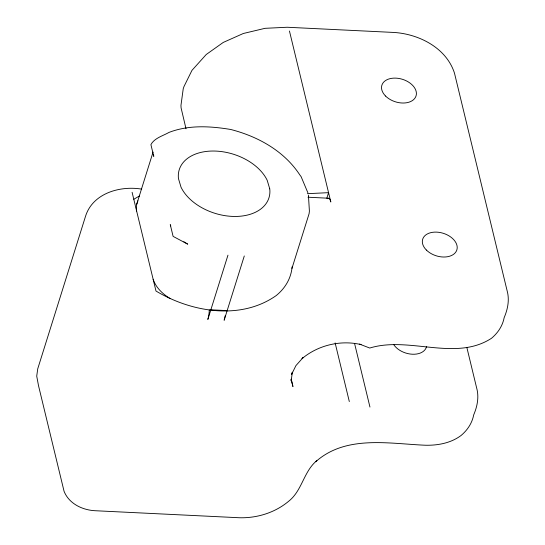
<?xml version="1.0" encoding="UTF-8"?>
<svg xmlns="http://www.w3.org/2000/svg" width="545" height="545" viewBox="0 0 545 545"><rect width="100%" height="100%" fill="white"/><g stroke="black" fill="none" stroke-linecap="round" stroke-linejoin="round"><path stroke-width="0.82" d="M153.077 152.055L136.706 204.286L136.277 207.774L136.638 211.038M227.967 255.162L207.829 319.452A13.427 3.72 -87.2 0 0 209.3 309.901M244.289 255.959L224.145 320.242A13.427 3.72 -87.2 0 0 224.69 318.178M291.943 268.419L309.07 213.776L309.403 211.174L308.429 195.11M326.796 198.285L328.56 192.658L307.332 193.686M136.706 204.286L137.892 200.812M133.791 199.279L139.595 195.887M141.693 189.122C120.023 185.511 92.759 193.243 85.545 216.229L37.721 368.863L36.726 376.139L38.491 385.581L64.058 491.277C68.936 503.628 82.275 510.025 94.939 510.713L239.446 517.75C257.199 518.213 275.089 512.668 288.761 501.175C302.237 490.486 303.613 471.534 316.822 460.627L315.746 461.704C346 434.726 389.212 443.787 425.74 445.245C438.132 445.463 450.926 443.051 461.05 435.51C467.44 430.141 472.113 423.179 473.694 414.895C477.331 406.338 479.198 397.026 476.63 387.883L466.833 347.369M307.973 197.222L328.335 198.216M210.847 309.805L227.163 310.602M183.849 241.748L187.725 244.16L173.106 236.38L170.265 224.622L170.755 225.95M170.244 298.612C162.812 294.137 155.911 287.685 153.145 279.265M307.857 192.719L301.092 176.614L299.811 174.904C284.149 150.958 257.894 136.427 230.692 129.472C210.213 126.086 188.747 124.798 169.011 132.408C162.941 135.882 154.392 138.042 150.911 144.636L153.758 156.395L153.581 154.76M289.45 31.011L330.815 201.984A13.427 3.72 -87.2 0 0 327.347 198.727M354.57 343.466L369.953 407.06M335.134 342.934L349.318 401.57M291.343 379.974L292.944 386.582L291.221 379.238M186.015 128.756L181.09 107.89L180.96 105.41L183.236 88.712L183.992 86.532L191.969 70.366L206.221 54.514L223.252 42.428L243.322 33.49L265.054 28.32L287.215 27.25L394.13 32.462C419.2 34.097 446.464 47.98 454.496 73.207L507.095 290.655C509.664 299.791 507.797 309.104 504.159 317.66C502.579 325.944 497.905 332.913 491.515 338.275C455.334 361.846 409.118 335.89 369.755 348.044L359.584 344.127L361.056 344.59C340.564 339.787 318.151 345.149 302.005 358.644L303.088 357.575L295.928 365.613L291.589 374.401L292.345 372.215L291.159 380.901L291.078 379.245M132.101 192.303L155.986 291.023C191.315 312.217 240.692 320.63 276.254 295.54A90.647 59.705 17.4 0 0 292.127 266.778M426.544 346.579A17.903 11.792 17.4 0 1 412.197 354.223A17.903 11.792 17.4 0 1 393.885 344.835M225.126 315.841A13.427 3.72 -87.2 0 1 224.847 317.428M269.748 188.863L267.207 180.327A47.006 30.956 17.4 0 0 214.362 151.04A47.006 30.956 17.4 0 0 178.467 178.631L181.015 187.167A47.006 30.956 17.4 0 0 233.853 216.447A47.006 30.956 17.4 0 0 269.748 188.863M426.394 250.053A17.903 11.792 17.4 0 0 456.158 251.504A17.903 11.792 17.4 0 0 436.763 232.129A17.903 11.792 17.4 0 0 426.394 250.053M385.581 96.056A17.903 11.792 17.4 0 0 415.351 97.507A17.903 11.792 17.4 0 0 395.956 78.133A17.903 11.792 17.4 0 0 385.581 96.056"/></g></svg>
